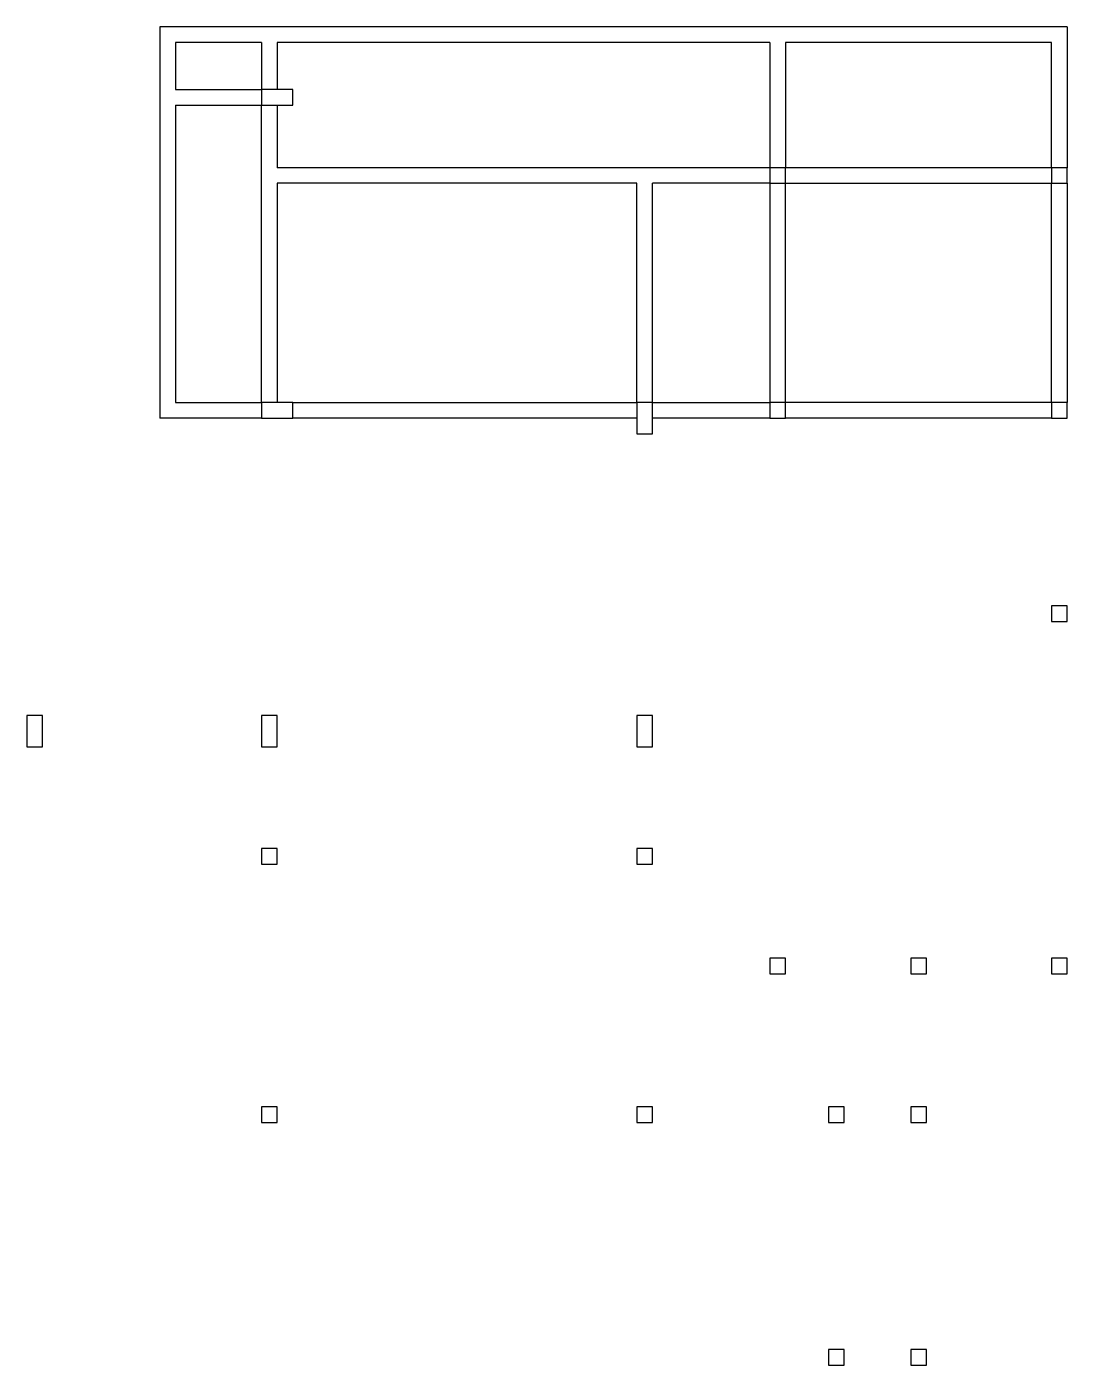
# Model space of a CAD drawing. Extents: x -4.2 to 9.1, y -5.3 to 11.8.
import ezdxf

# ---------------------------------------------------------------- set-up
doc = ezdxf.new("R2010")
doc.units = 0
doc.layers.get('0').update_dxf_attribs({"linetype": 'CONTINUOUS'})
doc.layers.add('SECTIONCUTEDGES', color=7, linetype='CONTINUOUS')

msp = doc.modelspace()

# ---------------------------------------------------------------- linework, layer by layer
for p, q in [((9.086, 11.818), (-2.514, 11.818)), ((-2.514, 11.818), (-2.514, 6.818)), ((9.086, 11.818), (9.086, 10.018)), ((-2.314, 11.618), (-2.314, 11.018)), ((-1.214, 11.618), (-2.314, 11.618)), ((-1.214, 11.618), (-1.214, 11.018)), ((5.286, 11.618), (-1.014, 11.618)), ((-1.014, 11.618), (-1.014, 11.018)), ((5.286, 11.618), (5.286, 10.018)), ((8.886, 11.618), (5.486, 11.618)), ((5.486, 11.618), (5.486, 10.018)), ((8.886, 10.018), (8.886, 11.618)), ((-2.314, 11.018), (-1.214, 11.018)), ((-2.314, 10.818), (-1.214, 10.818)), ((-2.314, 10.818), (-2.314, 7.018)), ((-1.214, 7.018), (-1.214, 10.818)), ((-1.014, 10.818), (-1.014, 10.018)), ((5.286, 10.018), (-1.014, 10.018)), ((8.886, 10.018), (5.486, 10.018)), ((-1.014, 9.818), (-1.014, 7.018)), ((3.586, 9.818), (-1.014, 9.818)), ((3.586, 7.018), (3.586, 9.818)), ((5.286, 9.818), (3.786, 9.818)), ((3.786, 7.018), (3.786, 9.818)), ((5.286, 9.818), (5.286, 7.018)), ((5.486, 7.018), (5.486, 9.818)), ((5.486, 9.818), (8.886, 9.818)), ((8.886, 7.018), (8.886, 9.818)), ((9.086, 9.818), (9.086, 7.018)), ((-2.314, 7.018), (-1.214, 7.018)), ((-0.814, 7.018), (3.586, 7.018)), ((3.786, 7.018), (5.286, 7.018)), ((8.886, 7.018), (5.486, 7.018)), ((-1.214, 6.818), (-2.514, 6.818)), ((3.586, 6.818), (-0.814, 6.818)), ((5.286, 6.818), (3.786, 6.818)), ((8.886, 6.818), (5.486, 6.818))]:
    msp.add_line(p, q)
at = {"layer": 'SECTIONCUTEDGES'}
for p, q in [((-1.214, 11.018), (-1.214, 10.818)), ((-1.014, 11.018), (-1.214, 11.018)), ((-0.814, 11.018), (-1.014, 11.018)), ((-0.814, 10.818), (-0.814, 11.018)), ((-1.214, 10.818), (-1.014, 10.818)), ((-1.014, 10.818), (-0.814, 10.818)), ((5.486, 10.018), (5.286, 10.018)), ((5.286, 10.018), (5.286, 9.818)), ((5.486, 9.818), (5.486, 10.018)), ((9.086, 10.018), (8.886, 10.018)), ((8.886, 10.018), (8.886, 9.818)), ((9.086, 9.818), (9.086, 10.018)), ((5.286, 9.818), (5.486, 9.818)), ((8.886, 9.818), (9.086, 9.818)), ((-1.214, 7.018), (-1.214, 6.818)), ((-1.014, 7.018), (-1.214, 7.018)), ((-0.814, 7.018), (-1.014, 7.018)), ((-0.814, 6.818), (-0.814, 7.018)), ((3.786, 7.018), (3.586, 7.018)), ((3.586, 7.018), (3.586, 6.818)), ((3.786, 6.818), (3.786, 7.018)), ((5.486, 7.018), (5.286, 7.018)), ((5.286, 7.018), (5.286, 6.818)), ((5.486, 6.818), (5.486, 7.018)), ((9.086, 7.018), (8.886, 7.018)), ((8.886, 7.018), (8.886, 6.818)), ((9.086, 6.818), (9.086, 7.018)), ((-1.214, 6.818), (-0.814, 6.818)), ((3.586, 6.818), (3.586, 6.618)), ((3.786, 6.618), (3.786, 6.818)), ((5.286, 6.818), (5.486, 6.818)), ((8.886, 6.818), (9.086, 6.818)), ((3.586, 6.618), (3.786, 6.618)), ((9.086, 4.418), (8.886, 4.418)), ((8.886, 4.418), (8.886, 4.218)), ((9.086, 4.218), (9.086, 4.418)), ((8.886, 4.218), (9.086, 4.218)), ((-4.014, 3.018), (-4.214, 3.018)), ((-4.214, 3.018), (-4.214, 2.618)), ((-4.014, 2.618), (-4.014, 3.018)), ((-1.014, 3.018), (-1.214, 3.018)), ((-1.214, 3.018), (-1.214, 2.618)), ((-1.014, 2.618), (-1.014, 3.018)), ((3.786, 3.018), (3.586, 3.018)), ((3.586, 3.018), (3.586, 2.618)), ((3.786, 2.618), (3.786, 3.018)), ((-4.214, 2.618), (-4.014, 2.618)), ((-1.214, 2.618), (-1.014, 2.618)), ((3.586, 2.618), (3.786, 2.618)), ((-1.014, 1.318), (-1.214, 1.318)), ((-1.214, 1.318), (-1.214, 1.118)), ((-1.014, 1.118), (-1.014, 1.318)), ((3.786, 1.318), (3.586, 1.318)), ((3.586, 1.318), (3.586, 1.118)), ((3.786, 1.118), (3.786, 1.318)), ((-1.214, 1.118), (-1.014, 1.118)), ((3.586, 1.118), (3.786, 1.118)), ((5.486, -0.082), (5.286, -0.082)), ((5.286, -0.082), (5.286, -0.282)), ((5.486, -0.282), (5.486, -0.082)), ((7.286, -0.082), (7.086, -0.082)), ((7.086, -0.082), (7.086, -0.282)), ((7.286, -0.282), (7.286, -0.082)), ((9.086, -0.082), (8.886, -0.082)), ((8.886, -0.082), (8.886, -0.282)), ((9.086, -0.282), (9.086, -0.082)), ((5.286, -0.282), (5.486, -0.282)), ((7.086, -0.282), (7.286, -0.282)), ((8.886, -0.282), (9.086, -0.282)), ((-1.014, -1.982), (-1.214, -1.982)), ((-1.214, -1.982), (-1.214, -2.182)), ((-1.014, -2.182), (-1.014, -1.982)), ((3.786, -1.982), (3.586, -1.982)), ((3.586, -1.982), (3.586, -2.182)), ((3.786, -2.182), (3.786, -1.982)), ((6.236, -1.982), (6.036, -1.982)), ((6.036, -1.982), (6.036, -2.182)), ((6.236, -2.182), (6.236, -1.982)), ((7.286, -1.982), (7.086, -1.982)), ((7.086, -1.982), (7.086, -2.182)), ((7.286, -2.182), (7.286, -1.982)), ((-1.214, -2.182), (-1.014, -2.182)), ((3.586, -2.182), (3.786, -2.182)), ((6.036, -2.182), (6.236, -2.182)), ((7.086, -2.182), (7.286, -2.182)), ((6.036, -5.082), (6.036, -5.282)), ((6.236, -5.082), (6.036, -5.082)), ((6.236, -5.282), (6.236, -5.082)), ((7.286, -5.082), (7.086, -5.082)), ((7.086, -5.082), (7.086, -5.282)), ((7.286, -5.282), (7.286, -5.082)), ((6.036, -5.282), (6.236, -5.282)), ((7.086, -5.282), (7.286, -5.282))]:
    msp.add_line(p, q, dxfattribs=at)

doc.saveas('drawing.dxf')
